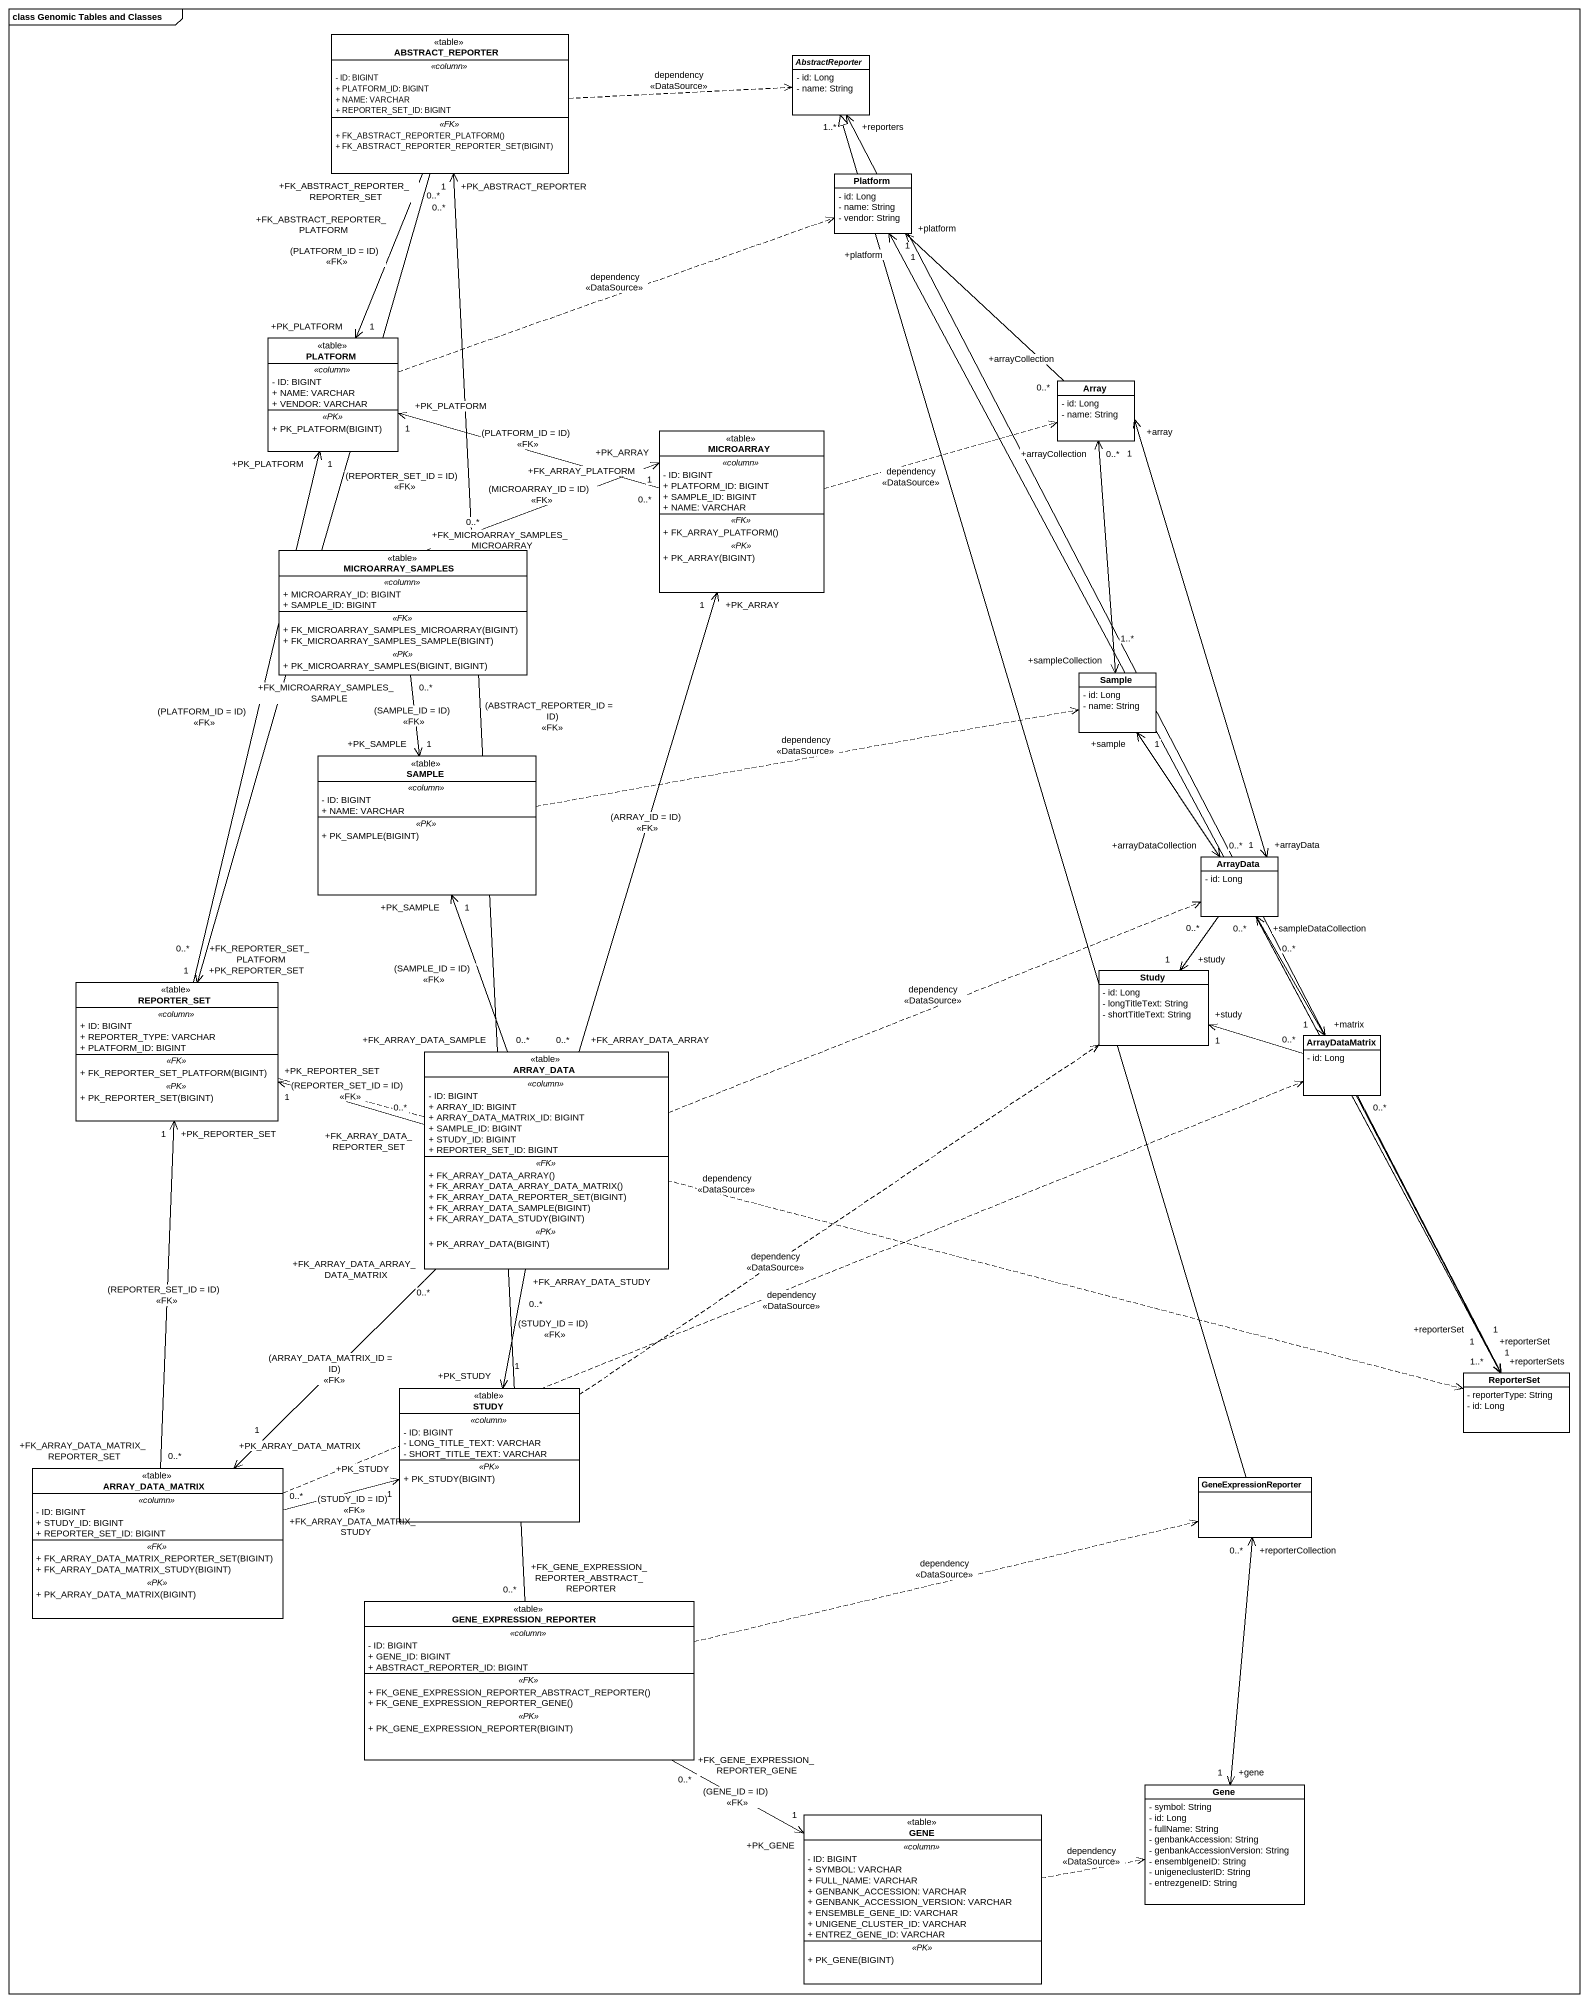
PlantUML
@startuml
mainframe class Genomic Tables and Classes
hide circle
hide empty members
skinparam classAttributeIconSize 0
class ABSTRACT_REPORTER <<table>> {
  .. <<column>> ..
  - ID: BIGINT
  + PLATFORM_ID: BIGINT
  + NAME: VARCHAR
  + REPORTER_SET_ID: BIGINT
  .. <<FK>> ..
  + FK_ABSTRACT_REPORTER_PLATFORM()
  + FK_ABSTRACT_REPORTER_REPORTER_SET(BIGINT)
}
abstract class AbstractReporter {
  - id: Long
  - name: String
}
class Platform {
  - id: Long
  - name: String
  - vendor: String
}
class PLATFORM <<table>> {
  .. <<column>> ..
  - ID: BIGINT
  + NAME: VARCHAR
  + VENDOR: VARCHAR
  .. <<PK>> ..
  + PK_PLATFORM(BIGINT)
}
class Array {
  - id: Long
  - name: String
}
class MICROARRAY <<table>> {
  .. <<column>> ..
  - ID: BIGINT
  + PLATFORM_ID: BIGINT
  + SAMPLE_ID: BIGINT
  + NAME: VARCHAR
  .. <<FK>> ..
  + FK_ARRAY_PLATFORM()
  .. <<PK>> ..
  + PK_ARRAY(BIGINT)
}
class MICROARRAY_SAMPLES <<table>> {
  .. <<column>> ..
  + MICROARRAY_ID: BIGINT
  + SAMPLE_ID: BIGINT
  .. <<FK>> ..
  + FK_MICROARRAY_SAMPLES_MICROARRAY(BIGINT)
  + FK_MICROARRAY_SAMPLES_SAMPLE(BIGINT)
  .. <<PK>> ..
  + PK_MICROARRAY_SAMPLES(BIGINT, BIGINT)
}
class Sample {
  - id: Long
  - name: String
}
class SAMPLE <<table>> {
  .. <<column>> ..
  - ID: BIGINT
  + NAME: VARCHAR
  .. <<PK>> ..
  + PK_SAMPLE(BIGINT)
}
class ArrayData {
  - id: Long
}
class Study {
  - id: Long
  - longTitleText: String
  - shortTitleText: String
}
class REPORTER_SET <<table>> {
  .. <<column>> ..
  + ID: BIGINT
  + REPORTER_TYPE: VARCHAR
  + PLATFORM_ID: BIGINT
  .. <<FK>> ..
  + FK_REPORTER_SET_PLATFORM(BIGINT)
  .. <<PK>> ..
  + PK_REPORTER_SET(BIGINT)
}
class ArrayDataMatrix {
  - id: Long
}
class ARRAY_DATA <<table>> {
  .. <<column>> ..
  - ID: BIGINT
  + ARRAY_ID: BIGINT
  + ARRAY_DATA_MATRIX_ID: BIGINT
  + SAMPLE_ID: BIGINT
  + STUDY_ID: BIGINT
  + REPORTER_SET_ID: BIGINT
  .. <<FK>> ..
  + FK_ARRAY_DATA_ARRAY()
  + FK_ARRAY_DATA_ARRAY_DATA_MATRIX()
  + FK_ARRAY_DATA_REPORTER_SET(BIGINT)
  + FK_ARRAY_DATA_SAMPLE(BIGINT)
  + FK_ARRAY_DATA_STUDY(BIGINT)
  .. <<PK>> ..
  + PK_ARRAY_DATA(BIGINT)
}
class STUDY <<table>> {
  .. <<column>> ..
  - ID: BIGINT
  - LONG_TITLE_TEXT: VARCHAR
  - SHORT_TITLE_TEXT: VARCHAR
  .. <<PK>> ..
  + PK_STUDY(BIGINT)
}
class ReporterSet {
  - reporterType: String
  - id: Long
}
class ARRAY_DATA_MATRIX <<table>> {
  .. <<column>> ..
  - ID: BIGINT
  + STUDY_ID: BIGINT
  + REPORTER_SET_ID: BIGINT
  .. <<FK>> ..
  + FK_ARRAY_DATA_MATRIX_REPORTER_SET(BIGINT)
  + FK_ARRAY_DATA_MATRIX_STUDY(BIGINT)
  .. <<PK>> ..
  + PK_ARRAY_DATA_MATRIX(BIGINT)
}
class GeneExpressionReporter
class GENE_EXPRESSION_REPORTER <<table>> {
  .. <<column>> ..
  - ID: BIGINT
  + GENE_ID: BIGINT
  + ABSTRACT_REPORTER_ID: BIGINT
  .. <<FK>> ..
  + FK_GENE_EXPRESSION_REPORTER_ABSTRACT_REPORTER()
  + FK_GENE_EXPRESSION_REPORTER_GENE()
  .. <<PK>> ..
  + PK_GENE_EXPRESSION_REPORTER(BIGINT)
}
class GENE <<table>> {
  .. <<column>> ..
  - ID: BIGINT
  + SYMBOL: VARCHAR
  + FULL_NAME: VARCHAR
  + GENBANK_ACCESSION: VARCHAR
  + GENBANK_ACCESSION_VERSION: VARCHAR
  + ENSEMBLE_GENE_ID: VARCHAR
  + UNIGENE_CLUSTER_ID: VARCHAR
  + ENTREZ_GENE_ID: VARCHAR
  .. <<PK>> ..
  + PK_GENE(BIGINT)
}
class Gene {
  - symbol: String
  - id: Long
  - fullName: String
  - genbankAccession: String
  - genbankAccessionVersion: String
  - ensemblgeneID: String
  - unigeneclusterID: String
  - entrezgeneID: String
}
ABSTRACT_REPORTER .right.> AbstractReporter : dependency\n<<DataSource>>
ABSTRACT_REPORTER "+FK_ABSTRACT_REPORTER_PLATFORM\n0..*" --> "+PK_PLATFORM\n1" PLATFORM : (PLATFORM_ID = ID)\n<<FK>>
ABSTRACT_REPORTER "+FK_ABSTRACT_REPORTER_REPORTER_SET\n0..*" --> "+PK_REPORTER_SET\n1" REPORTER_SET : (REPORTER_SET_ID = ID)\n<<FK>>
Platform "+platform\n1" <--> "+reporterSets\n1..*" ReporterSet
PLATFORM .right.> Platform : dependency\n<<DataSource>>
Array "+arrayCollection\n0..*" -up-> "+platform\n1" Platform
Array "+arrayCollection\n0..*" <--> "+sampleCollection\n1..*" Sample
MICROARRAY "+FK_ARRAY_PLATFORM\n0..*" -left-> "+PK_PLATFORM\n1" PLATFORM : (PLATFORM_ID = ID)\n<<FK>>
MICROARRAY .right.> Array : dependency\n<<DataSource>>
MICROARRAY_SAMPLES "+FK_MICROARRAY_SAMPLES_MICROARRAY\n0..*" -right-> "+PK_ARRAY\n1" MICROARRAY : (MICROARRAY_ID = ID)\n<<FK>>
MICROARRAY_SAMPLES "+FK_MICROARRAY_SAMPLES_SAMPLE\n0..*" --> "+PK_SAMPLE\n1" SAMPLE : (SAMPLE_ID = ID)\n<<FK>>
SAMPLE .right.> Sample : dependency\n<<DataSource>>
ArrayData "+arrayData\n1" <-up-> "+array\n1" Array
ArrayData "+arrayDataCollection\n0..*" <-up-> "+sample\n1" Sample
ArrayData "0..*" --> "+study\n1" Study
ArrayData "0..*" --> "+reporterSet\n1" ReporterSet
REPORTER_SET "+FK_REPORTER_SET_PLATFORM\n0..*" -up-> "+PK_PLATFORM\n1" PLATFORM : (PLATFORM_ID = ID)\n<<FK>>
REPORTER_SET .right.> ReporterSet : dependency\n<<DataSource>>
ArrayDataMatrix "+matrix\n1" <-up-> "+sampleDataCollection\n0..*" ArrayData
ArrayDataMatrix "0..*" -left-> "+study\n1" Study
ArrayDataMatrix "0..*" --> "+reporterSet\n1" ReporterSet
ARRAY_DATA "+FK_ARRAY_DATA_ARRAY\n0..*" -up-> "+PK_ARRAY\n1" MICROARRAY : (ARRAY_ID = ID)\n<<FK>>
ARRAY_DATA "+FK_ARRAY_DATA_SAMPLE\n0..*" -up-> "+PK_SAMPLE\n1" SAMPLE : (SAMPLE_ID = ID)\n<<FK>>
ARRAY_DATA .right.> ArrayData : dependency\n<<DataSource>>
ARRAY_DATA "+FK_ARRAY_DATA_REPORTER_SET\n0..*" -left-> "+PK_REPORTER_SET\n1" REPORTER_SET : (REPORTER_SET_ID = ID)\n<<FK>>
ARRAY_DATA "+FK_ARRAY_DATA_STUDY\n0..*" --> "+PK_STUDY\n1" STUDY : (STUDY_ID = ID)\n<<FK>>
ARRAY_DATA "+FK_ARRAY_DATA_ARRAY_DATA_MATRIX\n0..*" --> "+PK_ARRAY_DATA_MATRIX\n1" ARRAY_DATA_MATRIX : (ARRAY_DATA_MATRIX_ID = ID)\n<<FK>>
STUDY .up.> Study : dependency\n<<DataSource>>
ReporterSet "1" -up-> "+reporters\n1..*" AbstractReporter
ARRAY_DATA_MATRIX "+FK_ARRAY_DATA_MATRIX_REPORTER_SET\n0..*" -up-> "+PK_REPORTER_SET\n1" REPORTER_SET : (REPORTER_SET_ID = ID)\n<<FK>>
ARRAY_DATA_MATRIX .right.> ArrayDataMatrix : dependency\n<<DataSource>>
ARRAY_DATA_MATRIX "+FK_ARRAY_DATA_MATRIX_STUDY\n0..*" -right-> "+PK_STUDY\n1" STUDY : (STUDY_ID = ID)\n<<FK>>
GeneExpressionReporter -up-|> AbstractReporter
GeneExpressionReporter "+reporterCollection\n0..*" <--> "+gene\n1" Gene
GENE_EXPRESSION_REPORTER "+FK_GENE_EXPRESSION_REPORTER_ABSTRACT_REPORTER\n0..*" -up-> "+PK_ABSTRACT_REPORTER\n1" ABSTRACT_REPORTER : (ABSTRACT_REPORTER_ID = ID)\n<<FK>>
GENE_EXPRESSION_REPORTER .right.> GeneExpressionReporter : dependency\n<<DataSource>>
GENE_EXPRESSION_REPORTER "+FK_GENE_EXPRESSION_REPORTER_GENE\n0..*" -right-> "+PK_GENE\n1" GENE : (GENE_ID = ID)\n<<FK>>
GENE .right.> Gene : dependency\n<<DataSource>>
@enduml
